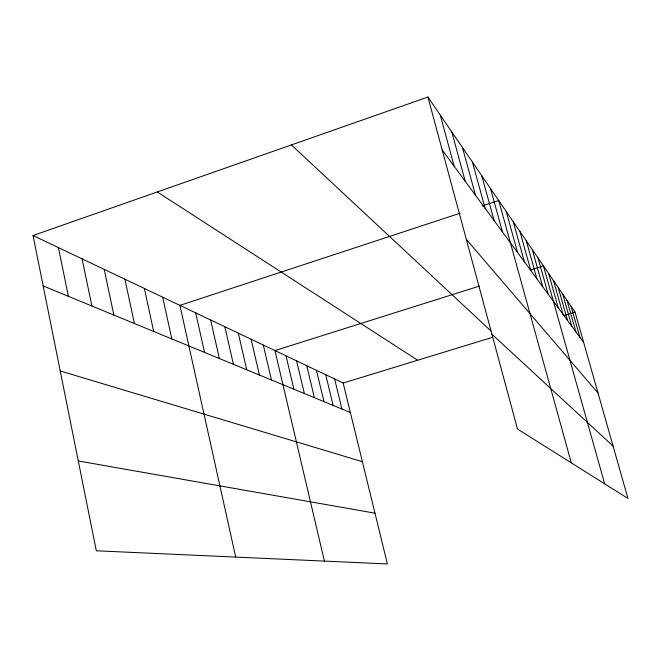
<?xml version="1.0" encoding="UTF-8"?>
<svg xmlns="http://www.w3.org/2000/svg" width="661" height="661" viewBox="0 0 661 661"><rect width="100%" height="100%" fill="white"/><g stroke="black" fill="none" stroke-linecap="round" stroke-linejoin="round"><path stroke-width="0.99" d="M33.05 235.531L343.166 383.025L387.396 563.949L96.316 550.787L33.05 235.531L427.923 97.051L575.045 312.083L627.95 498.46L517.489 429.03L427.923 97.051M459.949 213.272L179.899 305.374L235.704 557.091M482.233 205.943L498.716 200.523L571.294 462.849M479.291 286.13L274.935 350.57L324.411 561.098M529.973 270.142L543.441 265.896L604.666 483.827M343.166 383.025L492.544 337.325M563.304 315.677L575.045 312.083M78.287 460.965L374.985 513.176M60.225 370.945L362.393 461.684M43.163 285.94L350.363 412.481M157.285 191.963L417.661 360.237M491.9 334.193L613.094 446.117M291.402 144.933L490.933 330.954M466.311 239.348L598.031 393.064M442.201 149.973L583.646 342.398M571.112 306.332L579.879 337.267M567.006 300.334L575.946 331.913M562.709 294.062L571.831 326.319M558.223 287.502L567.535 320.469M553.53 280.636L563.032 314.347M548.605 273.439L558.305 307.927M538.021 257.964L548.151 294.104M532.312 249.627L542.673 286.659M526.305 240.852L536.906 278.81M519.976 231.59L530.824 270.539M513.283 221.815L524.404 261.797M506.21 211.479L517.604 252.552M490.512 188.534L502.509 232.019M481.778 175.768L494.106 220.584M472.458 162.143L485.133 208.38M462.485 147.577L475.532 195.309M451.793 131.944L465.228 181.296M440.309 115.154L454.148 166.225M334.615 378.96L341.927 409.002M325.716 374.729L333.136 405.383M316.429 370.309L323.964 401.599M306.737 365.698L314.388 397.658M296.607 360.881L304.382 393.535M286.015 355.849L293.914 389.222M263.309 345.05L271.464 379.976M251.122 339.25L259.401 375.01M238.315 333.161L246.735 369.788M224.839 326.749L233.407 364.302M210.661 320.007L219.361 358.518M195.697 312.884L204.546 352.412M162.664 297.177L171.819 338.936M144.379 288.477L153.691 331.467M124.929 279.231L134.406 323.518M104.215 269.374L113.849 315.049M82.096 258.856L91.887 306.01M58.432 247.602L68.389 296.326"/></g></svg>
